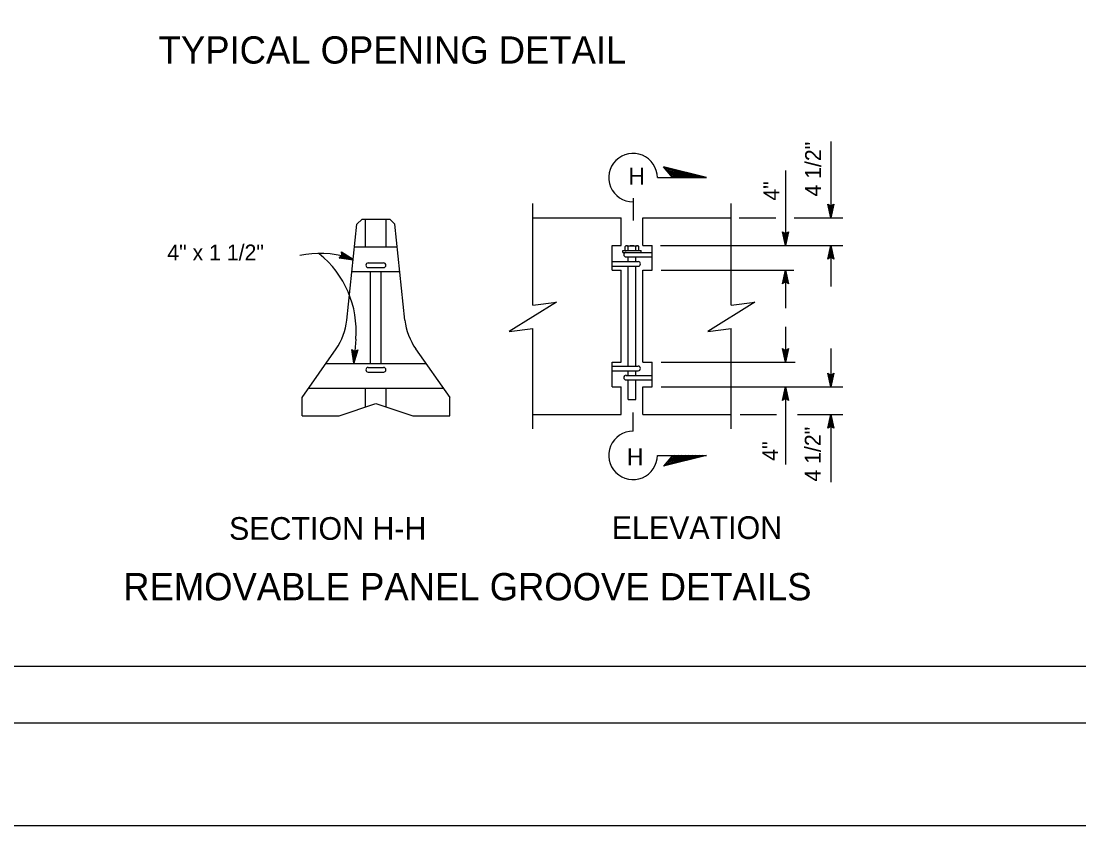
# Model space of a CAD drawing. Extents: x -894 to 866, y -476 to 714.
# Drawn here: x -65.8 to 400.1, y -476.4 to -122 of the extents above; entities that cross this region are included whole.
import ezdxf

# ---------------------------------------------------------------- set-up
doc = ezdxf.new("R2010")
doc.units = 0
for name, color, linetype in [('10 Sheet Format', 7, 'Continuous'), ('22 Misc Cnst Det', 7, 'Continuous'), ('56 Stage 3 Anno', 7, 'Continuous'), ('57 Undefined', 7, 'Continuous'), ('60 Nongeo Data', 7, 'Continuous')]:
    doc.layers.add(name, color=color, linetype=linetype)

msp = doc.modelspace()

# ---------------------------------------------------------------- linework, layer by layer
at = {"layer": '10 Sheet Format'}
for p, q in [((-813.45, -406.04), (811.55, -406.04)), ((-863.46, -431.04), (836.55, -431.04))]:
    msp.add_line(p, q, dxfattribs=at)
for points in [[(-894.04, 713.56), (865.96, 713.56), (865.96, -476.44), (-894.04, -476.44)], [(-863.46, -431.04), (836.55, -431.04), (836.55, 668.96), (-863.46, 668.96)]]:
    msp.add_lwpolyline(points, close=True, dxfattribs=at)
at = {"layer": '22 Misc Cnst Det'}
for p, q in [((236.05, -190.92), (217.15, -186.1)), ((221.05, -190.92), (217.15, -186.1)), ((214.4, -190.92), (236.05, -190.92)), ((234.49, -190.92), (217.55, -186.6)), ((232.94, -190.92), (217.95, -187.1)), ((231.38, -190.92), (218.36, -187.6)), ((229.83, -190.92), (218.76, -188.1)), ((228.28, -190.92), (219.17, -188.6)), ((226.72, -190.92), (219.57, -189.1)), ((225.17, -190.92), (219.98, -189.6)), ((223.61, -190.92), (220.38, -190.09)), ((222.06, -190.92), (220.79, -190.59)), ((203.71, -201.61), (203.71, -209.74)), ((203.71, -302.55), (203.71, -294.42)), ((214.4, -313.24), (236.05, -313.24)), ((236.05, -313.24), (217.15, -318.06)), ((221.05, -313.24), (217.15, -318.06)), ((234.49, -313.24), (217.55, -317.56)), ((232.94, -313.24), (217.95, -317.06)), ((231.38, -313.24), (218.36, -316.56)), ((229.83, -313.24), (218.76, -316.06)), ((228.28, -313.24), (219.17, -315.56)), ((226.72, -313.24), (219.57, -315.07)), ((225.17, -313.24), (219.98, -314.57)), ((223.61, -313.24), (220.38, -314.07)), ((222.06, -313.24), (220.79, -313.57))]:
    msp.add_line(p, q, dxfattribs=at)
for centre, start, end in [((203.71, -190.92), 0, 270.0005), ((203.71, -313.24), 89.9995, 360)]:
    msp.add_arc(centre, 10.69, start, end, dxfattribs=at)
at = {"layer": '56 Stage 3 Anno'}
for p, q in [((290.84, -175.01), (290.84, -208.6)), ((270.84, -187.7), (270.84, -220.78)), ((203.77, -199.99), (203.77, -207.13)), ((290.84, -208.6), (289.51, -202.6)), ((289.51, -202.6), (289.51, -202.6)), ((289.51, -202.6), (290.84, -203.4)), ((290.84, -207.21), (289.87, -202.83)), ((290.84, -205.83), (290.21, -203.01)), ((290.84, -204.45), (290.57, -203.24)), ((290.84, -203.4), (292.18, -202.6)), ((292.18, -202.6), (290.84, -208.6)), ((291.82, -202.81), (290.84, -207.22)), ((291.46, -203.05), (290.84, -205.83)), ((291.12, -203.22), (290.84, -204.45)), ((292.18, -202.6), (292.18, -202.6)), ((250.5, -208.6), (266.57, -208.6)), ((274.62, -208.6), (296.1, -208.6)), ((290.84, -208.6), (290.84, -208.6)), ((270.84, -220.78), (269.51, -214.78)), ((269.51, -214.78), (269.51, -214.78)), ((269.51, -214.78), (270.84, -215.58)), ((270.84, -220.78), (269.51, -214.78)), ((269.51, -214.78), (269.51, -214.78)), ((269.51, -214.78), (270.84, -215.58)), ((270.84, -219.39), (269.87, -215.02)), ((270.84, -219.39), (269.87, -215.02)), ((270.84, -218.02), (270.21, -215.2)), ((270.84, -218.02), (270.21, -215.2)), ((270.84, -216.64), (270.57, -215.43)), ((270.84, -216.64), (270.57, -215.43)), ((270.84, -215.58), (272.18, -214.78)), ((272.18, -214.78), (270.84, -220.78)), ((270.84, -215.58), (272.18, -214.78)), ((272.18, -214.78), (270.84, -220.78)), ((271.82, -215), (270.84, -219.41)), ((271.82, -215), (270.84, -219.41)), ((271.46, -215.24), (270.84, -218.02)), ((271.46, -215.24), (270.84, -218.02)), ((271.12, -215.41), (270.84, -216.64)), ((271.12, -215.41), (270.84, -216.64)), ((272.18, -214.78), (272.18, -214.78)), ((272.18, -214.78), (272.18, -214.78)), ((75.51, -225.08), (75.22, -223.54)), ((75.22, -223.54), (75.22, -223.54)), ((75.22, -223.54), (80.38, -226.89)), ((215.73, -220.78), (296.1, -220.78)), ((270.84, -220.78), (270.84, -220.78)), ((270.84, -220.78), (270.84, -220.78)), ((289.5, -226.78), (290.84, -220.78)), ((289.85, -226.57), (290.84, -222.16)), ((290.21, -226.33), (290.84, -223.55)), ((290.84, -220.78), (290.84, -238.93)), ((290.84, -220.78), (290.84, -220.78)), ((290.84, -220.78), (292.17, -226.78)), ((290.84, -222.18), (291.81, -226.55)), ((290.84, -223.55), (291.46, -226.37)), ((74.29, -226.04), (75.51, -225.08)), ((74.29, -226.4), (75.51, -225.43)), ((80.38, -226.89), (74.29, -226.04)), ((74.29, -226.04), (74.29, -226.04)), ((80.38, -227.25), (74.29, -226.4)), ((74.29, -226.4), (74.29, -226.4)), ((79.07, -226.41), (74.64, -225.79)), ((79.07, -226.77), (74.64, -226.14)), ((77.79, -225.93), (74.92, -225.52)), ((77.79, -226.28), (74.92, -225.88)), ((75.51, -225.43), (75.22, -223.9)), ((75.22, -223.9), (75.22, -223.9)), ((75.22, -223.9), (80.38, -227.25)), ((76.5, -225.44), (75.27, -225.27)), ((76.5, -225.8), (75.27, -225.63)), ((75.3, -223.95), (79.09, -226.41)), ((75.3, -224.31), (79.09, -226.77)), ((75.4, -224.37), (77.79, -225.93)), ((75.4, -224.73), (77.79, -226.28)), ((75.44, -224.75), (76.5, -225.44)), ((75.44, -225.11), (76.5, -225.8)), ((80.38, -226.89), (80.38, -226.89)), ((80.38, -227.25), (80.38, -227.25)), ((290.84, -225.98), (289.5, -226.78)), ((289.5, -226.78), (289.5, -226.78)), ((290.56, -226.16), (290.84, -224.93)), ((290.84, -224.93), (291.1, -226.14)), ((292.17, -226.78), (290.84, -225.98)), ((292.17, -226.78), (292.17, -226.78)), ((216.06, -231.62), (274.59, -231.62)), ((269.5, -237.62), (270.84, -231.62)), ((269.5, -237.62), (270.84, -231.62)), ((270.84, -231.62), (270.84, -231.62)), ((270.84, -231.62), (272.17, -237.62)), ((270.84, -231.62), (270.84, -231.62)), ((270.84, -231.62), (272.17, -237.62)), ((270.84, -231.62), (270.84, -248.45)), ((270.84, -236.82), (269.5, -237.62)), ((270.84, -236.82), (269.5, -237.62)), ((269.85, -237.4), (270.84, -233)), ((269.85, -237.4), (270.84, -233)), ((270.21, -237.17), (270.84, -234.38)), ((270.21, -237.17), (270.84, -234.38)), ((270.56, -236.99), (270.84, -235.76)), ((270.56, -236.99), (270.84, -235.76)), ((270.84, -233.01), (271.81, -237.38)), ((270.84, -233.01), (271.81, -237.38)), ((270.84, -234.38), (271.46, -237.21)), ((270.84, -234.38), (271.46, -237.21)), ((270.84, -235.76), (271.1, -236.97)), ((270.84, -235.76), (271.1, -236.97)), ((272.17, -237.62), (270.84, -236.82)), ((272.17, -237.62), (270.84, -236.82)), ((269.5, -237.62), (269.5, -237.62)), ((269.5, -237.62), (269.5, -237.62)), ((272.17, -237.62), (272.17, -237.62)), ((272.17, -237.62), (272.17, -237.62)), ((270.84, -256.66), (270.84, -272.24)), ((81.54, -262.02), (80.77, -272.7)), ((80.77, -272.7), (79.87, -266.62)), ((79.87, -266.62), (79.87, -266.62)), ((79.87, -266.62), (81.14, -267.51)), ((80.86, -271.31), (80.21, -266.88)), ((80.97, -269.94), (80.55, -267.08)), ((82.53, -266.81), (80.77, -272.7)), ((82.16, -267), (80.87, -271.32)), ((81.07, -268.56), (80.89, -267.34)), ((81.79, -267.21), (80.97, -269.94)), ((81.43, -267.36), (81.07, -268.56)), ((81.14, -267.51), (82.53, -266.81)), ((82.53, -266.81), (82.53, -266.81)), ((270.84, -272.24), (269.51, -266.24)), ((269.51, -266.24), (269.51, -266.24)), ((269.51, -266.24), (270.84, -267.04)), ((270.84, -270.85), (269.87, -266.48)), ((270.84, -269.48), (270.21, -266.65)), ((270.84, -268.1), (270.57, -266.89)), ((270.84, -267.04), (272.18, -266.24)), ((272.18, -266.24), (270.84, -272.24)), ((271.82, -266.46), (270.84, -270.86)), ((271.46, -266.69), (270.84, -269.48)), ((271.12, -266.87), (270.84, -268.1)), ((272.18, -266.24), (272.18, -266.24)), ((290.84, -266.17), (290.84, -283.07)), ((80.77, -272.7), (80.77, -272.7)), ((216.06, -272.24), (275.1, -272.24)), ((270.84, -272.24), (270.84, -272.24)), ((290.84, -283.07), (289.51, -277.07)), ((289.51, -277.07), (289.51, -277.07)), ((289.51, -277.07), (290.84, -277.87)), ((290.84, -281.68), (289.87, -277.31)), ((290.84, -280.31), (290.21, -277.49)), ((290.84, -278.93), (290.57, -277.72)), ((290.84, -277.87), (292.18, -277.07)), ((292.18, -277.07), (290.84, -283.07)), ((291.82, -277.29), (290.84, -281.7)), ((291.46, -277.52), (290.84, -280.31)), ((291.12, -277.7), (290.84, -278.93)), ((292.18, -277.07), (292.18, -277.07)), ((216.06, -283.07), (296.1, -283.07)), ((269.5, -289.07), (270.84, -283.07)), ((270.84, -283.07), (270.84, -317.33)), ((270.84, -283.07), (270.84, -283.07)), ((270.84, -283.07), (272.17, -289.07)), ((290.84, -283.07), (290.84, -283.07)), ((270.84, -288.27), (269.5, -289.07)), ((269.85, -288.86), (270.84, -284.45)), ((270.21, -288.62), (270.84, -285.84)), ((270.56, -288.45), (270.84, -287.22)), ((270.84, -284.47), (271.81, -288.84)), ((270.84, -285.84), (271.46, -288.66)), ((270.84, -287.22), (271.1, -288.43)), ((272.17, -289.07), (270.84, -288.27)), ((269.5, -289.07), (269.5, -289.07)), ((272.17, -289.07), (272.17, -289.07)), ((250.83, -295.26), (266.87, -295.26)), ((276.11, -295.26), (296.1, -295.26)), ((289.5, -301.26), (290.84, -295.26)), ((289.85, -301.05), (290.84, -296.64)), ((290.21, -300.81), (290.84, -298.02)), ((290.84, -295.26), (290.84, -325.12)), ((290.84, -295.26), (290.84, -295.26)), ((290.84, -295.26), (292.17, -301.26)), ((290.84, -296.65), (291.81, -301.03)), ((290.84, -298.02), (291.46, -300.85)), ((290.84, -300.46), (289.5, -301.26)), ((289.5, -301.26), (289.5, -301.26)), ((290.56, -300.64), (290.84, -299.41)), ((290.84, -299.41), (291.1, -300.62)), ((292.17, -301.26), (290.84, -300.46)), ((292.17, -301.26), (292.17, -301.26))]:
    msp.add_line(p, q, dxfattribs=at)
for centre, radius, start, end in [((65.92, -265.66), 41.37, 72.9271, 102.5262), ((38.34, -258.26), 43.36, 355.0218, 51.3023)]:
    msp.add_arc(centre, radius, start, end, dxfattribs=at)
at = {"layer": '60 Nongeo Data'}
for p, q in [((159.51, -247.02), (159.51, -202.35)), ((246.99, -247.02), (246.99, -202.35)), ((84.34, -209.19), (82.07, -211.46)), ((84.34, -209.19), (96.53, -209.19)), ((85.91, -221.38), (85.91, -209.19)), ((94.96, -221.38), (94.96, -209.19)), ((96.53, -209.19), (98.8, -211.46)), ((159.51, -208.6), (198.51, -208.6)), ((198.51, -220.78), (198.51, -208.6)), ((207.99, -220.78), (207.99, -208.6)), ((207.99, -208.6), (246.99, -208.6)), ((77.62, -253.69), (82.07, -211.46)), ((103.24, -253.69), (98.8, -211.46)), ((81.02, -221.38), (99.84, -221.38)), ((194.45, -220.78), (198.51, -220.78)), ((194.45, -231.62), (194.45, -220.78)), ((199.19, -222.94), (207.32, -222.94)), ((199.19, -223.83), (199.19, -222.94)), ((200.26, -222.94), (200.26, -221.27)), ((200.9, -220.91), (205.62, -220.91)), ((201.56, -222.94), (201.56, -221.25)), ((204.95, -222.94), (204.95, -221.28)), ((206.25, -222.94), (206.25, -221.22)), ((207.32, -223.83), (207.32, -222.94)), ((207.99, -220.78), (212.06, -220.78)), ((212.06, -231.62), (212.06, -220.78)), ((194.45, -227.89), (205.96, -227.89)), ((199.19, -223.83), (212.06, -223.83)), ((200.65, -225.86), (212.06, -225.86)), ((201.56, -227.87), (201.56, -225.86)), ((204.95, -227.87), (204.95, -225.86)), ((79.88, -232.21), (100.98, -232.21)), ((86.98, -228.49), (93.76, -228.49)), ((87.01, -230.52), (93.79, -230.52)), ((88.11, -272.84), (88.11, -232.21)), ((92.76, -272.84), (92.76, -232.21)), ((194.45, -229.93), (205.96, -229.93)), ((194.45, -231.62), (198.51, -231.62)), ((198.51, -272.24), (198.51, -231.62)), ((198.51, -272.24), (198.51, -231.62)), ((201.56, -274.11), (201.56, -229.97)), ((204.95, -273.93), (204.95, -229.93)), ((207.99, -272.24), (207.99, -231.62)), ((207.99, -231.62), (212.06, -231.62)), ((159.51, -301.6), (159.51, -257.42)), ((246.99, -301.6), (246.99, -257.42)), ((57.93, -287.73), (72.88, -266.39)), ((107.94, -266.32), (122.93, -287.73)), ((68.36, -272.84), (112.5, -272.84)), ((87.05, -274.53), (93.79, -274.53)), ((194.45, -272.24), (198.51, -272.24)), ((194.45, -283.07), (194.45, -272.24)), ((194.45, -273.93), (205.96, -273.93)), ((207.99, -272.24), (212.06, -272.24)), ((212.06, -283.07), (212.06, -272.24)), ((87.06, -276.56), (93.88, -276.56)), ((194.45, -275.97), (205.96, -275.97)), ((200.65, -278), (212.06, -278)), ((201.56, -278.17), (201.56, -275.87)), ((204.95, -277.99), (204.95, -275.96)), ((60.78, -283.67), (120.09, -283.67)), ((85.91, -291.95), (85.91, -283.54)), ((94.96, -291.95), (94.96, -283.67)), ((194.45, -283.07), (198.51, -283.07)), ((198.51, -295.26), (198.51, -283.07)), ((200.65, -280.03), (212.06, -280.03)), ((201.56, -288.68), (201.56, -279.92)), ((204.95, -288.68), (204.95, -280.01)), ((207.99, -295.26), (207.99, -283.07)), ((207.99, -283.07), (212.06, -283.07)), ((57.93, -295.86), (57.93, -287.73)), ((122.93, -295.86), (122.93, -287.73)), ((201.56, -288.68), (204.95, -288.68)), ((74.18, -295.86), (90.43, -290.44)), ((90.43, -290.44), (106.68, -295.86)), ((57.93, -295.86), (74.18, -295.86)), ((106.68, -295.86), (122.93, -295.86)), ((159.51, -295.26), (198.51, -295.26)), ((207.99, -295.26), (246.99, -295.26))]:
    msp.add_line(p, q, dxfattribs=at)
for points in [[(159.51, -247.02), (169.91, -245.72), (149.11, -258.72), (159.51, -257.42)], [(246.99, -247.02), (257.39, -245.72), (236.59, -258.72), (246.99, -257.42)]]:
    msp.add_lwpolyline(points, dxfattribs=at)
for centre, radius, start, end in [((200.91, -221.69), 0.773, 32.7885, 146.8322), ((203.26, -225.2), 4.28, 66.807, 113.4522), ((205.61, -221.69), 0.778, 34.4069, 145.5931), ((200.65, -224.85), 1.02, 90, 270), ((205.96, -228.91), 1.02, 270.0037, 89.9963), ((87.05, -229.51), 1.02, 90, 267.7899), ((93.82, -229.51), 1.02, 270, 90), ((50.69, -250.85), 27.08, 325.008, 353.991), ((130.17, -250.85), 27.08, 186.009, 214.992), ((87.05, -275.55), 1.02, 90, 270), ((93.82, -275.55), 1.02, 270, 90), ((205.96, -274.95), 1.02, 270.0037, 89.9963), ((200.65, -279.01), 1.02, 90, 270)]:
    msp.add_arc(centre, radius, start, end, dxfattribs=at)

# ---------------------------------------------------------------- texts
at = {"layer": '56 Stage 3 Anno'}
for p in [(201.64, -194.02), (201, -317.65)]:
    msp.add_text('H', height=7.5, dxfattribs=at).set_placement(p)
at = {"layer": '57 Undefined'}
for s, height, p in [('TYPICAL OPENING DETAIL', 12, (-5.25, -140.68)), ('4" x 1 1/2"', 7, (-1.45, -227.4)), ('ELEVATION', 10, (194.32, -350.09)), ('SECTION H-H', 10, (25.75, -350.45)), ('REMOVABLE PANEL GROOVE DETAILS', 12, (-20.87, -377.08))]:
    msp.add_text(s, height=height, dxfattribs=at).set_placement(p)
for s, p in [('4 1/2"', (286.5, -199.26)), ('4"', (268.16, -201.05)), ('4 1/2"', (286.36, -324.8)), ('4"', (267.61, -315.62))]:
    msp.add_text(s, height=7, rotation=90, dxfattribs=at).set_placement(p)

doc.saveas('drawing.dxf')
